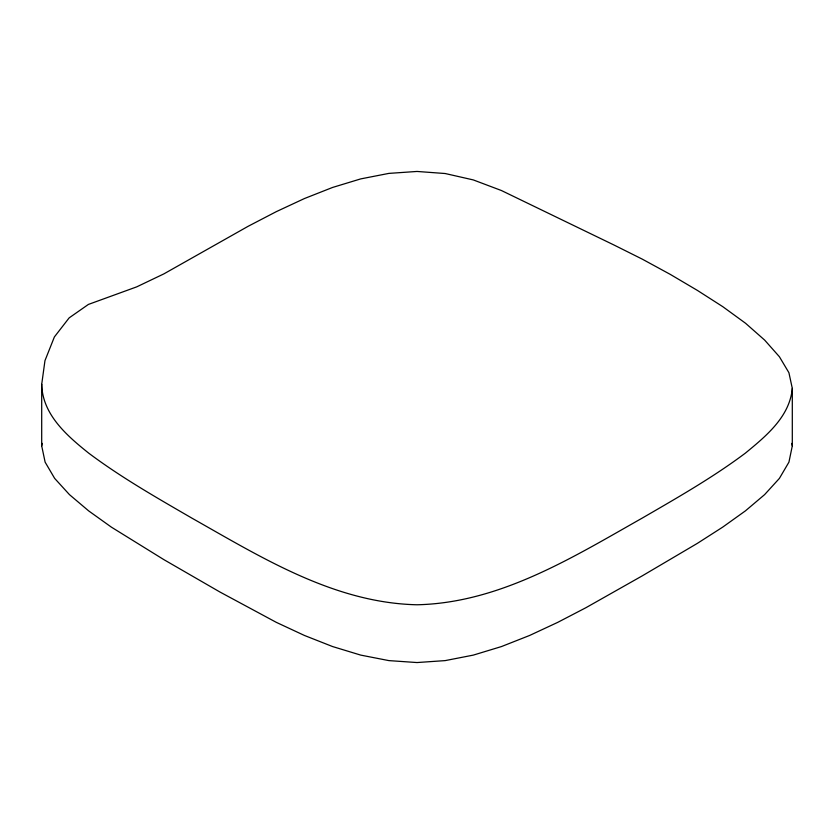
<?xml version="1.0" encoding="UTF-8"?>
<svg xmlns="http://www.w3.org/2000/svg" width="834" height="834" viewBox="0 0 834 834"><rect width="100%" height="100%" fill="white"/><g stroke="black" fill="none" stroke-linecap="round" stroke-linejoin="round"><path stroke-width="1.25" d="M41.7 384.38L44.963 360.653L54.387 336.936L69.149 317.879L88.394 304.431L136.693 286.875L163.86 273.896L248.157 226.285L276.304 211.648L304.452 198.534L332.599 187.442L360.736 178.893L388.884 173.389L417.031 171.45L445.179 173.524L473.305 179.925L501.411 190.517L614.001 245.019L642.201 259.103L670.275 274.386L697.453 290.441L722.828 306.703L745.523 323.238L764.653 340.095L779.404 356.743L788.912 372.694L792.3 388.404L792.3 445.888L788.933 462.14L779.404 478.393L764.601 494.635L745.398 510.888L722.682 527.14L697.318 543.393L642.201 575.887L585.906 607.715L557.758 622.352L529.611 635.466L501.474 646.558L473.326 655.107L445.179 660.611L417.031 662.55L388.884 660.611L360.736 655.107L332.599 646.558L304.452 635.466L276.304 622.352L220.009 592.057L163.871 559.635L111.381 527.14L88.665 510.888L69.462 494.635L54.658 478.393L45.119 462.14L41.7 445.877L41.7 384.38C42.43 414.571 66.887 435.661 88.665 453.112C121.253 477.528 156.698 497.71 191.862 518.112C261.72 557.602 334.298 602.919 417.031 604.775C499.764 602.919 572.343 557.602 642.201 518.112C677.364 497.71 712.809 477.528 745.398 453.112C765.925 436.224 789.735 416.812 792.3 388.404M41.7 445.877L42.2 443.375M791.779 443.396L792.3 445.888"/></g></svg>
